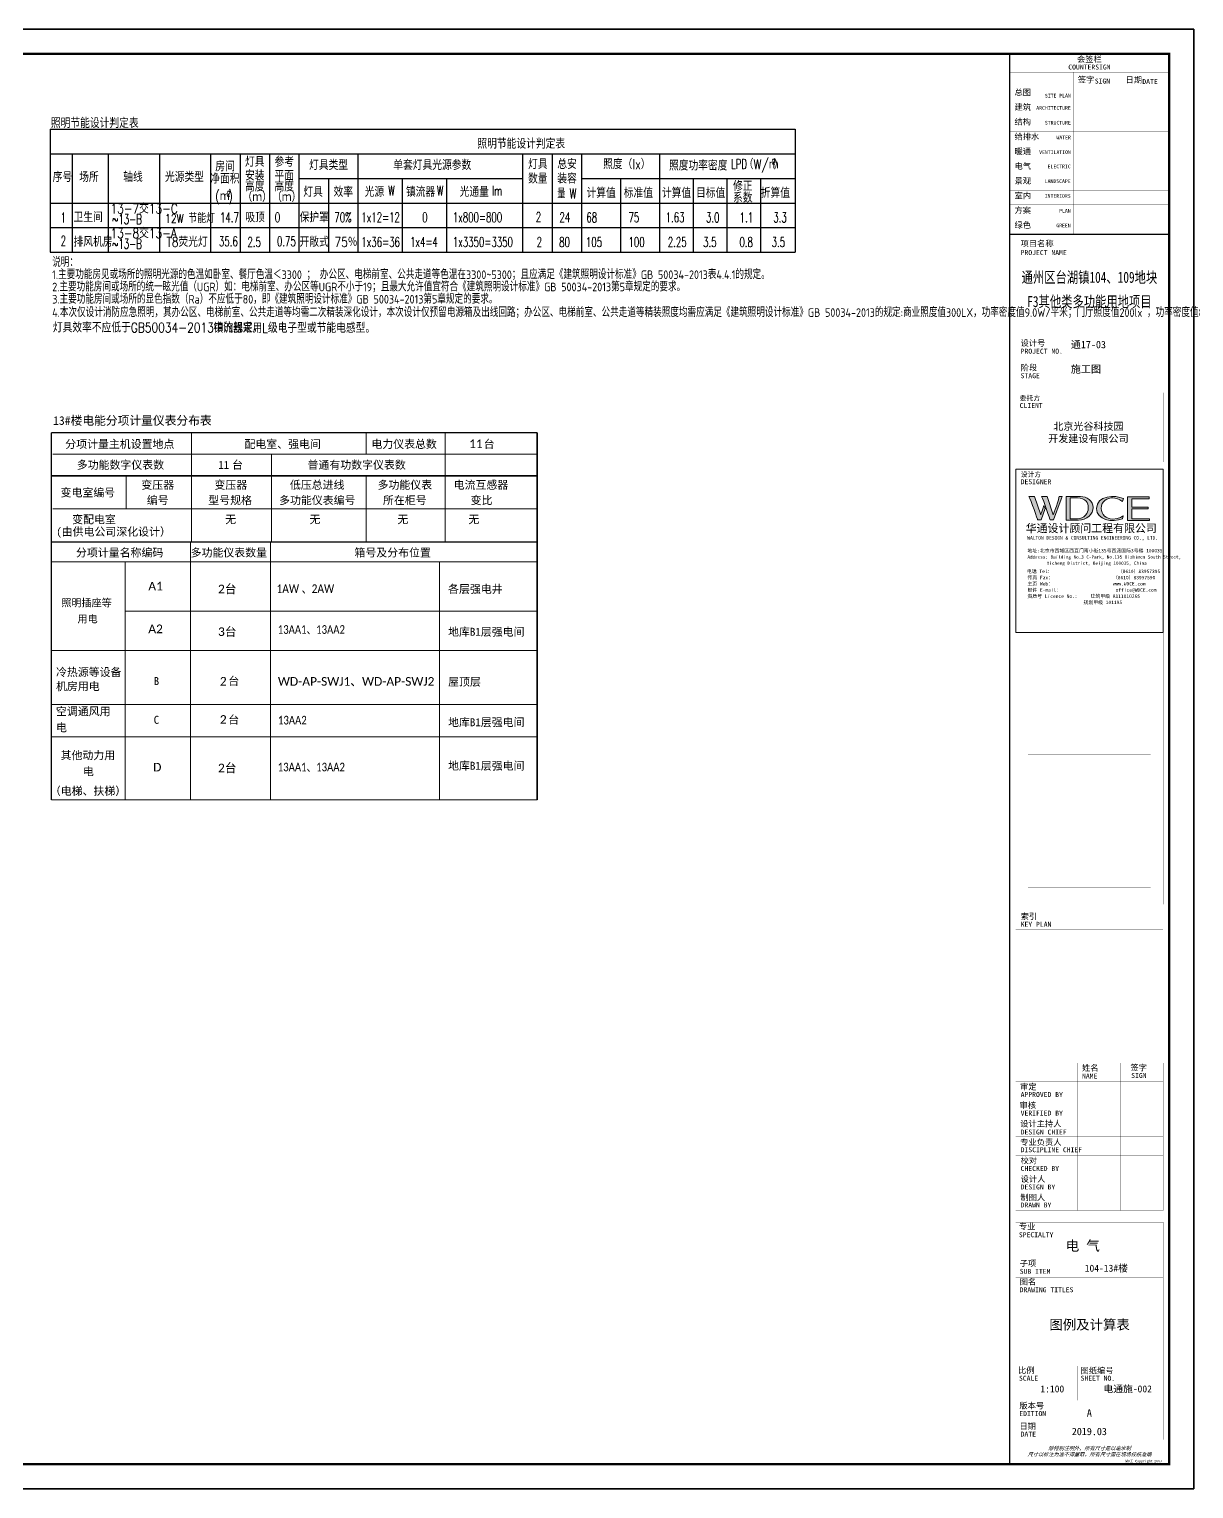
# Model space of a CAD drawing. Extents: x -179932 to 111184, y 127561 to 305761.
# Drawn here: x -59144 to -11732, y 246361 to 305761 of the extents above; entities that cross this region are included whole.
import ezdxf
from ezdxf.enums import TextEntityAlignment as Align

# ---------------------------------------------------------------- set-up
doc = ezdxf.new("R2010")
doc.units = 0
doc.header["$LTSCALE"] = 1000
doc.layers.get('0').update_dxf_attribs({"linetype": 'CONTINUOUS'})
doc.layers.get('Defpoints').update_dxf_attribs({"linetype": 'CONTINUOUS'})
for name, color, linetype in [('DIM-箱柜', 3, 'CONTINUOUS'), ('SIG_TEXT', 7, 'CONTINUOUS'), ('TEL_TEXT', 3, 'CONTINUOUS'), ('TEL_TITLE', 7, 'CONTINUOUS'), ('字', 7, 'CONTINUOUS'), ('表格线', 3, 'CONTINUOUS')]:
    doc.layers.add(name, color=color, linetype=linetype)
doc.layers.add('内审要求修改2.10', color=6, linetype='CONTINUOUS', plot=False)
doc.layers.get('内审要求修改2.10').off()
doc.styles.add('_TEL_DIM', font='ROMANS2', dxfattribs={"width": 0.8, "height": 3.5, "bigfont": 'HZDF2'})
doc.styles.get("Standard").update_dxf_attribs({"font": 'GBENOR', "bigfont": 'GBCBIG'})
doc.styles.add('WMF-Calibri0', font='CALIBRI.TTF')
doc.styles.add('WMF-宋体0', font='')
doc.styles.add('WMF-黑体0', font='simhei.ttf')
doc.styles.add('华文细黑', font='STXIHEI.TTF')
doc.styles.add('图签信息$0$hwxh', font='STXIHEI.TTF')
doc.styles.add('图签信息$0$华文细黑', font='STXIHEI.TTF', dxfattribs={"height": 10})
doc.styles.get('WMF-宋体0').set_extended_font_data('SimSun')

# ---------------------------------------------------------------- blocks, each defined once
blk = doc.blocks.new('SADF AGF AERG AER GER')
at = {"layer": 'DIM-箱柜'}
blk.add_lwpolyline([(-462150, -1228514), (-378050, -1228514), (-378050, -1287914), (-462150, -1287914)], close=True, dxfattribs=at)
blk = doc.blocks.new('A$C6873132B')
at = {"layer": 'DIM-箱柜'}
blk.add_blockref('SADF AGF AERG AER GER', (378050, 1287914), dxfattribs=at)
blk = doc.blocks.new('图签信息$0$WDCE Copyright200X')
at = {"const_width": 0.016}
blk.add_lwpolyline([(-10.6, 1.26, 1), (-11.4, 1.26, 1)], format="xyb", close=True, dxfattribs=at)
at = {"style": '图签信息$0$华文细黑'}
for s, p in [('WDCE ', (-11.46, 0.5)), ('     Copyright ', (-3.51, 0.5))]:
    blk.add_text(s, height=1, dxfattribs=at).set_placement(p, align=Align.BOTTOM_RIGHT)
blk.add_text('c', height=0.6, dxfattribs=at).set_placement((-11.04, 1.35), align=Align.MIDDLE_CENTER)
blk.add_attdef('200X', text='', height=1, dxfattribs=at).set_placement((-0.45, 0.5), align=Align.BOTTOM_RIGHT)
blk = doc.blocks.new('图签信息$0$logo2')
h = blk.add_hatch(color=7)
h.paths.add_polyline_path([(19.02, -7.36), (15.84, -7.36), (15.84, -3.97), (18.97, -3.97), (18.97, -4.24), (16.46, -4.24), (16.46, -5.45), (18.81, -5.45), (18.81, -5.69), (16.47, -5.69), (16.47, -7.12), (19.02, -7.12)])
edge = h.paths.add_edge_path()
edge.add_spline(control_points=[(15.26, -4.21), (15.26, -4.21), (15.13, -4.65), (15.13, -4.65), (15.13, -4.65), (14.62, -4.1), (13.73, -4.1), (13.04, -4.1), (12.07, -4.54), (12.08, -5.62), (12.08, -6.49), (12.77, -7.16), (13.73, -7.17), (14.66, -7.17), (15.23, -6.68), (15.23, -6.68), (15.23, -6.68), (15.16, -7.11), (15.16, -7.11), (13.63, -7.7), (11.42, -7.29), (11.41, -5.64), (11.4, -3.72), (14.16, -3.66), (15.26, -4.21)], knot_values=[0, 0, 0, 0, 1, 1, 1, 2, 2, 2, 3, 3, 3, 4, 4, 4, 5, 5, 5, 6, 6, 6, 7, 7, 7, 8, 8, 8, 8], degree=3, periodic=0)
edge = h.paths.add_edge_path(flags=16)
edge.add_spline(control_points=[(10.23, -5.57), (10.23, -5.16), (10.12, -4.83), (9.9, -4.58), (9.63, -4.27), (9.23, -4.12), (8.69, -4.12), (8.69, -4.12), (7.64, -4.12), (7.64, -4.12), (7.64, -4.12), (7.64, -7.1), (7.64, -7.1), (7.64, -7.1), (8.66, -7.1), (8.66, -7.1), (9.13, -7.1), (9.52, -6.93), (9.82, -6.6), (10.09, -6.31), (10.23, -5.96), (10.23, -5.57)], knot_values=[0, 0, 0, 0, 1, 1, 1, 2, 2, 2, 3, 3, 3, 4, 4, 4, 5, 5, 5, 6, 6, 6, 7, 7, 7, 7], degree=3, periodic=0)
edge = h.paths.add_edge_path()
edge.add_spline(control_points=[(10.92, -5.51), (10.92, -5.96), (10.72, -6.37), (10.34, -6.72), (9.92, -7.1), (9.41, -7.29), (8.82, -7.29), (8.82, -7.29), (7.03, -7.29), (7.03, -7.29), (7.03, -7.29), (7.03, -3.92), (7.03, -3.92), (7.03, -3.92), (9.1, -3.92), (9.1, -3.92), (9.59, -3.92), (10.01, -4.06), (10.36, -4.34), (10.73, -4.64), (10.92, -5.03), (10.92, -5.51)], knot_values=[0, 0, 0, 0, 1, 1, 1, 2, 2, 2, 3, 3, 3, 4, 4, 4, 5, 5, 5, 6, 6, 6, 7, 7, 7, 7], degree=3, periodic=0)
at = {"lineweight": 0}
blk.add_lwpolyline([(19.02, -7.36), (15.84, -7.36), (15.84, -3.97), (18.97, -3.97), (18.97, -4.24), (16.46, -4.24), (16.46, -5.45), (18.81, -5.45), (18.81, -5.69), (16.47, -5.69), (16.47, -7.12), (19.02, -7.12), (19.02, -7.36)], dxfattribs=at)
for points, knots in [([(10.92, -5.51), (10.92, -5.96), (10.72, -6.37), (10.34, -6.72), (9.92, -7.1), (9.41, -7.29), (8.82, -7.29), (8.82, -7.29), (7.03, -7.29), (7.03, -7.29), (7.03, -7.29), (7.03, -3.92), (7.03, -3.92), (7.03, -3.92), (9.1, -3.92), (9.1, -3.92), (9.59, -3.92), (10.01, -4.06), (10.36, -4.34), (10.73, -4.64), (10.92, -5.03), (10.92, -5.51)], [0, 0, 0, 0, 1, 1, 1, 2, 2, 2, 3, 3, 3, 4, 4, 4, 5, 5, 5, 6, 6, 6, 7, 7, 7, 7]), ([(10.23, -5.57), (10.23, -5.16), (10.12, -4.83), (9.9, -4.58), (9.63, -4.27), (9.23, -4.12), (8.69, -4.12), (8.69, -4.12), (7.64, -4.12), (7.64, -4.12), (7.64, -4.12), (7.64, -7.1), (7.64, -7.1), (7.64, -7.1), (8.66, -7.1), (8.66, -7.1), (9.13, -7.1), (9.52, -6.93), (9.82, -6.6), (10.09, -6.31), (10.23, -5.96), (10.23, -5.57)], [0, 0, 0, 0, 1, 1, 1, 2, 2, 2, 3, 3, 3, 4, 4, 4, 5, 5, 5, 6, 6, 6, 7, 7, 7, 7]), ([(15.26, -4.21), (15.26, -4.21), (15.13, -4.65), (15.13, -4.65), (15.13, -4.65), (14.62, -4.1), (13.73, -4.1), (13.04, -4.1), (12.07, -4.54), (12.08, -5.62), (12.08, -6.49), (12.77, -7.16), (13.73, -7.17), (14.66, -7.17), (15.23, -6.68), (15.23, -6.68), (15.23, -6.68), (15.16, -7.11), (15.16, -7.11), (13.63, -7.7), (11.42, -7.29), (11.41, -5.64), (11.4, -3.72), (14.16, -3.66), (15.26, -4.21)], [0, 0, 0, 0, 1, 1, 1, 2, 2, 2, 3, 3, 3, 4, 4, 4, 5, 5, 5, 6, 6, 6, 7, 7, 7, 8, 8, 8, 8])]:
    blk.add_open_spline(points, degree=3, knots=knots, dxfattribs=at)
blk = doc.blocks.new('图签信息$0$logo1')
h = blk.add_hatch(color=8)
edge = h.paths.add_edge_path()
edge.add_spline(control_points=[(3.86, -5.21), (3.63, -5.88), (3.39, -6.56), (3.39, -6.56), (3.39, -6.56), (2.5, -3.91), (2.5, -3.91), (2.5, -3.91), (1.8, -3.91), (1.69, -3.91), (2.02, -4.39), (2.95, -7.27), (2.95, -7.27), (2.95, -7.27), (3.44, -7.27), (3.44, -7.27), (3.44, -7.27), (4.03, -5.66), (4.03, -5.66), (4.03, -5.66), (3.86, -5.21), (3.86, -5.21)], knot_values=[0, 0, 0, 0, 1, 1, 1, 2, 2, 2, 3, 3, 3, 4, 4, 4, 5, 5, 5, 6, 6, 6, 7, 7, 7, 7], degree=3, periodic=0)
h = blk.add_hatch(color=7)
edge = h.paths.add_edge_path()
edge.add_spline(control_points=[(6.04, -3.91), (6.09, -4.1), (5.2, -6.56), (5.2, -6.56), (5.2, -6.56), (4.3, -3.91), (4.3, -3.91), (4.3, -3.91), (3.6, -3.91), (3.49, -3.91), (3.82, -4.39), (4.75, -7.27), (4.75, -7.27), (4.75, -7.27), (5.24, -7.27), (5.24, -7.27), (5.24, -7.27), (6.33, -4.3), (6.33, -4.3), (6.33, -4.3), (6.48, -3.91), (6.48, -3.91), (6.48, -3.91), (6.21, -3.91), (6.04, -3.91)], knot_values=[0, 0, 0, 0, 1, 1, 1, 2, 2, 2, 3, 3, 3, 4, 4, 4, 5, 5, 5, 6, 6, 6, 7, 7, 7, 8, 8, 8, 8], degree=3, periodic=0)
at = {"color": 8, "lineweight": 0}
blk.add_open_spline([(3.86, -5.21), (3.63, -5.88), (3.39, -6.56), (3.39, -6.56), (3.39, -6.56), (2.5, -3.91), (2.5, -3.91), (2.5, -3.91), (1.8, -3.91), (1.69, -3.91), (2.02, -4.39), (2.95, -7.27), (2.95, -7.27), (2.95, -7.27), (3.44, -7.27), (3.44, -7.27), (3.44, -7.27), (4.03, -5.66), (4.03, -5.66), (4.03, -5.66), (3.86, -5.21), (3.86, -5.21)], degree=3, knots=[0, 0, 0, 0, 1, 1, 1, 2, 2, 2, 3, 3, 3, 4, 4, 4, 5, 5, 5, 6, 6, 6, 7, 7, 7, 7], dxfattribs=at)
at = {"lineweight": 0}
blk.add_open_spline([(6.04, -3.91), (6.09, -4.1), (5.2, -6.56), (5.2, -6.56), (5.2, -6.56), (4.3, -3.91), (4.3, -3.91), (4.3, -3.91), (3.6, -3.91), (3.49, -3.91), (3.82, -4.39), (4.75, -7.27), (4.75, -7.27), (4.75, -7.27), (5.24, -7.27), (5.24, -7.27), (5.24, -7.27), (6.33, -4.3), (6.33, -4.3), (6.33, -4.3), (6.48, -3.91), (6.48, -3.91), (6.48, -3.91), (6.21, -3.91), (6.04, -3.91)], degree=3, knots=[0, 0, 0, 0, 1, 1, 1, 2, 2, 2, 3, 3, 3, 4, 4, 4, 5, 5, 5, 6, 6, 6, 7, 7, 7, 8, 8, 8, 8], dxfattribs=at)
blk.add_blockref('图签信息$0$logo2', (0, 0))
blk = doc.blocks.new('图签信息$0$时间-logo')
at = {"layer": 'Defpoints', "lineweight": 0}
blk.add_lwpolyline([(0, -23.46), (-21.17, -23.46), (-21.17, 0), (0, 0), (0, -23.46)], dxfattribs=at)
blk.add_blockref('图签信息$0$logo1', (-20.97, 0))
at = {"style": '图签信息$0$hwxh'}
for s, height, p in [('华通设计顾问工程有限公司 ', 1.15, (-19.73, -9.05)), ('WALTON DESIGN & CONSULTING ENGINEERING CO., LTD.', 0.5, (-19.5, -10.1)), ('Address: Building No.3 C-Park, No.135 Xizhimen South Street, ', 0.47, (-19.48, -12.83)), ('地址:北京市西城区西直门南小街135号西派国际3号楼 100035', 0.5, (-19.48, -11.94)), ('电话 Tel：                        （8610）83957395 ', 0.5, (-19.56, -14.91)), ('Xicheng District, Beijing 100035, China ', 0.47, (-16.69, -13.72)), ('传真 Fax：                      （8610）83957590 ', 0.5, (-19.48, -15.8)), ('主页 Web：                      www.WDCE.com ', 0.5, (-19.48, -16.69)), ('资质号 Licence No.：    建筑甲级 A111010265 ', 0.5, (-19.48, -18.47)), ('邮件 E-mail：                    office@WDCE.com ', 0.5, (-19.48, -17.58)), ('   规划甲级 101195', 0.5, (-12.6, -19.36))]:
    blk.add_text(s, height=height, dxfattribs=at).set_placement(p)
blk = doc.blocks.new('图签信息')
at = {"const_width": 0.5}
for points in [[(-65, 574), (-65, 500.5), (0, 500.5), (0, 574)], [(-65, 0), (0, 0), (0, 500.5), (-65, 500.5)]]:
    blk.add_lwpolyline(points, close=True, dxfattribs=at)
at = {"const_width": 0.05}
for points in [[(-65, 566.5), (0, 566.5)], [(-39.14, 566.5), (-39.14, 500.5)], [(-19.1, 566.5), (-19.1, 500.5)], [(-65, 560.5), (0, 560.5)], [(-65, 554.5), (0, 554.5)], [(-65, 548.5), (0, 548.5)], [(-65, 542.5), (0, 542.5)], [(-65, 536.5), (0, 536.5)], [(-65, 530.5), (0, 530.5)], [(-65, 524.5), (0, 524.5)], [(-65, 518.5), (0, 518.5)], [(-65, 512.5), (0, 512.5)], [(-65, 512.5), (0, 512.5)], [(-65, 506.5), (0, 506.5)], [(-65, 500.5), (0, 500.5)], [(-62.5, 450.87), (-2.5, 450.87)], [(-62.5, 440.87), (-2.5, 440.87)], [(-2.5, 407.85), (-2.5, 436.12), (-62.5, 436.12), (-62.5, 407.85)], [(-62.5, 407.85), (-2.5, 407.85)], [(-62.5, 404.92), (-62.5, 227.83)], [(-62.5, 404.92), (-2.5, 404.92)], [(-62.5, 227.83), (-2.5, 227.83), (-2.5, 404.92)], [(-57.5, 338.36), (-7.5, 338.36)], [(-57.5, 288.83), (-7.5, 288.83)], [(-57.5, 234.85), (-7.5, 234.85)], [(-62.5, 227.83), (-2.5, 227.83)], [(-62.5, 217.74), (-2.5, 217.74)], [(-62.5, 103.26), (-2.5, 103.26), (-2.5, 163.26), (-62.5, 163.26), (-62.5, 103.26)], [(-37.5, 163.26), (-37.5, 103.26)], [(-20, 163.26), (-20, 103.26)], [(-62.5, 155.76), (-2.5, 155.76)], [(-62.5, 148.26), (-2.5, 148.26)], [(-62.5, 140.76), (-2.5, 140.76)], [(-62.5, 133.26), (-2.5, 133.26)], [(-62.5, 125.76), (-2.5, 125.76)], [(-62.5, 118.26), (-2.5, 118.26)], [(-62.5, 110.76), (-2.5, 110.76)], [(-62.5, 98.5), (-2.5, 98.5), (-2.5, 10), (-62.5, 10), (-62.5, 98.5)], [(-62.5, 83.5), (-2.5, 83.5)], [(-62.5, 76), (-2.5, 76)], [(-62.5, 40), (-2.5, 40)], [(-37.5, 40), (-37.5, 26)], [(-62.5, 26), (-2.5, 26)], [(-62.5, 18), (-2.5, 18)]]:
    blk.add_lwpolyline(points, dxfattribs=at)
at = {"ltscale": 0.001, "xscale": 2.834689937531525, "yscale": 2.834689937531525, "zscale": 2.834689937531525}
blk.add_blockref('图签信息$0$时间-logo', (-2.5, 404.92), dxfattribs=at)
blk.add_blockref('图签信息$0$WDCE Copyright200X', (-2.5, 0)).add_auto_attribs({'200X': '2007'})
at = {"style": '图签信息$0$华文细黑'}
for s, height, p in [('会签栏', 2.4, (-32.5, 573)), ('COUNTERSIGN', 2, (-32.5, 569.6))]:
    blk.add_text(s, height=height, dxfattribs=at).set_placement(p, align=Align.TOP_CENTER)
for s, height, p in [('签字', 2.4, (-37.22, 564.63)), ('日期', 2.4, (-17.79, 564.58)), ('总图', 2.4, (-63, 559.5)), ('SIGN', 2, (-30.32, 563.88)), ('DATE', 2, (-10.96, 563.7)), ('建筑', 2.4, (-63, 553.5)), ('结构', 2.4, (-63, 547.5)), ('给排水', 2.4, (-63, 541.5)), ('暖通', 2.4, (-63, 535.5)), ('电气', 2.4, (-63, 529.5)), ('景观', 2.4, (-63, 523.5)), ('室内', 2.4, (-63, 517.5)), ('方案', 2.4, (-63, 511.5)), ('绿色', 2.4, (-63, 505.5)), ('项目名称', 2.4, (-60.5, 498)), ('PROJECT NAME', 2, (-60.5, 494.08)), ('设计号', 2.4, (-60.54, 457.48)), ('PROJECT NO.', 2, (-60.5, 453.97)), ('阶段', 2.4, (-60.5, 447.47)), ('STAGE', 2, (-60.5, 443.97)), ('委托方', 2, (-60.9, 434.86)), ('CLIENT', 2, (-60.9, 431.86)), ('设计方', 2, (-60.5, 403.83)), ('DESIGNER', 2, (-60.5, 400.83)), ('KEY PLAN', 2, (-60.5, 220.74)), ('索引', 2.4, (-60.5, 224.14)), ('姓名', 2.4, (-35.5, 162.47)), ('签字', 2.4, (-15.81, 162.57)), ('审定', 2.4, (-60.73, 154.81)), ('NAME', 2, (-35.5, 158.96)), ('SIGN', 2, (-15.5, 159.2)), ('APPROVED BY', 2, (-60.5, 151.44)), ('审核', 2.4, (-60.95, 147.29)), ('VERIFIED BY', 2, (-60.5, 143.91)), ('设计主持人', 2.4, (-60.68, 139.76)), ('专业负责人', 2.4, (-60.67, 132.26)), ('DESIGN CHIEF', 2, (-60.5, 136.19)), ('校对', 2.4, (-60.5, 124.76)), ('DISCIPLINE CHIEF', 2, (-60.5, 128.98)), ('CHECKED BY', 2, (-60.5, 121.37)), ('设计人', 2.4, (-60.5, 117.26)), ('DESIGN BY', 2, (-60.5, 113.83)), ('制图人', 2.4, (-60.61, 109.76)), ('DRAWN BY', 2, (-60.5, 106.5)), ('专业', 2.4, (-61.23, 97.93)), ('SPECIALTY', 2, (-61.23, 94.38)), ('SUB ITEM', 2, (-60.88, 79.5)), ('子项', 2.4, (-60.88, 82.92)), ('DRAWING TITLES', 2, (-60.91, 72)), ('图名', 2.4, (-60.91, 75.41)), ('比例', 2.4, (-61.56, 39.42)), ('SCALE', 2, (-61.19, 36)), ('SHEET NO.', 2, (-36.1, 36)), ('图纸编号', 2.4, (-36.1, 39.32)), ('版本号', 2.4, (-61, 25.03)), ('EDITION', 2, (-61.06, 21.61)), ('日期', 2.4, (-61, 16.68)), ('DATE', 2, (-60.5, 13.26))]:
    blk.add_text(s, height=height, dxfattribs=at).set_placement(p, align=Align.TOP_LEFT)
for s, p in [('ARCHITECTURE', (-40.06, 552.7)), ('SITE PLAN', (-40.06, 557.7)), ('STRUCTURE', (-40.06, 546.7)), ('WATER', (-40.06, 540.7)), ('VENTILATION', (-40.06, 534.7)), ('ELECTRIC', (-40.14, 528.89)), ('LANDSCAPE', (-40.14, 522.89)), ('INTERIORS', (-40.14, 516.89)), ('PLAN', (-40.14, 510.89)), ('GREEN', (-40.14, 504.89))]:
    blk.add_text(s, height=1.5, dxfattribs=at).set_placement(p, align=Align.TOP_RIGHT)
at = {"color": 4, "style": '图签信息$0$华文细黑', "width": 0.75}
for s, p in [('通州区台湖镇104、109地块', (-32.5, 480.78)), ('F3其他类多功能用地项目', (-32.5, 470.91))]:
    blk.add_text(s, height=4.5, dxfattribs=at).set_placement(p, align=Align.CENTER)
at = {"color": 4, "style": '图签信息$0$华文细黑'}
for s, p in [('A', (-32.53, 19.4)), ('2019.03', (-32.53, 11.84))]:
    blk.add_text(s, height=3, dxfattribs=at).set_placement(p, align=Align.CENTER)
at = {"style": '图签信息$0$华文细黑', "oblique": 20}
for s, p in [('除特别注明外，所有尺寸是以毫米制', (-32.5, 6.5)), ('尺寸以标注为准不得量取，所有尺寸需在现场校核准确', (-32.5, 4))]:
    blk.add_text(s, height=1.5, dxfattribs=at).set_placement(p, align=Align.MIDDLE_CENTER)
at = {"color": 4, "ltscale": 0.001, "char_height": 3, "width": 58.4895, "style": '图签信息$0$华文细黑'}
for s, insert, attachment_point in [('通17-03', (-40.06, 455.51), 4), ('施工图', (-40.06, 445.51), 4), ('北京光谷科技园\\P开发建设有限公司', (-32.9, 419.71), 5)]:
    blk.add_mtext(s, dxfattribs=dict(at, insert=insert, attachment_point=attachment_point))
blk = doc.blocks.new('图签-A1')
at = {"color": 2}
blk.add_blockref('图签信息', (0, 0), dxfattribs=at)

msp = doc.modelspace()

# ---------------------------------------------------------------- linework, layer by layer
at = {"layer": 'SIG_TEXT', "color": 7, "lineweight": 0}
msp.add_line((-42433, 284078), (-42433, 274396), dxfattribs=at)
at = {"layer": 'SIG_TEXT', "color": 7, "lineweight": 0, "const_width": 62.6}
for points in [[(-58240, 289339), (-38463, 289339)], [(-58240, 289339), (-58240, 274396)], [(-38463, 289339), (-38463, 274396)], [(-58240, 287585), (-38463, 287585)], [(-58271, 284892), (-38463, 284892)]]:
    msp.add_lwpolyline(points, dxfattribs=at)
at = {"layer": 'SIG_TEXT', "color": 7, "lineweight": 0}
for points in [[(-52540, 289308), (-52540, 287617)], [(-45431, 289308), (-45431, 288462)], [(-42205, 289308), (-42205, 287617)], [(-58177, 288462), (-38463, 288462)], [(-49283, 288462), (-49283, 287617)], [(-55202, 287585), (-55202, 286239)], [(-52540, 287554), (-52540, 284892)], [(-49283, 287554), (-49283, 284892)], [(-45431, 287554), (-45431, 284892)], [(-42205, 287554), (-42205, 284892)], [(-58177, 286239), (-38463, 286239)], [(-58240, 284892), (-38463, 284892)], [(-52571, 284877), (-52571, 274396)], [(-49314, 284877), (-49314, 274396)], [(-58209, 284078), (-38463, 284078)], [(-55265, 284078), (-38463, 284078)], [(-55233, 284078), (-55233, 274396)], [(-55233, 282073), (-38463, 282073)], [(-55233, 282073), (-38463, 282073)], [(-58240, 280477), (-38463, 280477)], [(-55233, 280477), (-38463, 280477)], [(-58240, 278283), (-38463, 278283)], [(-55296, 278283), (-38463, 278283)], [(-58240, 276964), (-38463, 276964)], [(-55296, 276964), (-38463, 276964)], [(-58240, 274396), (-38463, 274396)], [(-55233, 274396), (-38463, 274396)]]:
    msp.add_lwpolyline(points, dxfattribs=at)
at = {"layer": 'TEL_TITLE'}
msp.add_lwpolyline([(-95832, 246361), (-11732, 246361), (-11732, 305761), (-95832, 305761)], close=True, dxfattribs=at)
at = {"layer": 'TEL_TITLE', "const_width": 100}
msp.add_lwpolyline([(-93332, 247361), (-12732, 247361), (-12732, 304761), (-93332, 304761)], close=True, dxfattribs=at)
at = {"layer": '表格线'}
for p, q in [((-58294, 301686), (-58294, 296686)), ((-58294, 301686), (-27959, 301686)), ((-27959, 301686), (-27959, 296686)), ((-58294, 300686), (-27959, 300686)), ((-57392, 300686), (-57392, 296686)), ((-55927, 300686), (-55927, 296686)), ((-55927, 300686), (-55927, 296686)), ((-55927, 300686), (-55927, 296686)), ((-53843, 300686), (-53843, 296686)), ((-51761, 300686), (-51761, 296686)), ((-50561, 300686), (-50561, 296686)), ((-49361, 300686), (-49361, 296686)), ((-48161, 300686), (-48161, 296686)), ((-45761, 300686), (-45761, 296686)), ((-39056, 300686), (-39056, 296686)), ((-37856, 300686), (-37856, 296686)), ((-36656, 300686), (-36656, 296686)), ((-33487, 300686), (-33487, 296686)), ((-33487, 300686), (-33487, 296686)), ((-48161, 299686), (-39056, 299686)), ((-46961, 299686), (-46961, 296686)), ((-46961, 299686), (-46961, 296686)), ((-43961, 299686), (-43961, 296686)), ((-42161, 299686), (-42161, 296686)), ((-36656, 299686), (-27959, 299686)), ((-35071, 299686), (-35071, 296686)), ((-32117, 299686), (-32117, 296686)), ((-30746, 299686), (-30746, 296686)), ((-29376, 299686), (-29376, 296686)), ((-58294, 298686), (-27959, 298686)), ((-58294, 297686), (-27959, 297686)), ((-58294, 296686), (-27959, 296686))]:
    msp.add_line(p, q, dxfattribs=at)

# ---------------------------------------------------------------- block references
at = {"linetype": 'ByBlock', "xscale": 100, "yscale": 100, "zscale": 100}
msp.add_blockref('图签-A1', (-12732, 247361), dxfattribs=at)
at = {"layer": 'DIM-箱柜'}
msp.add_blockref('SADF AGF AERG AER GER', (366318, 1534275), dxfattribs=at)
at = {"layer": '内审要求修改2.10'}
msp.add_blockref('A$C6873132B', (-11732, 246361), dxfattribs=at)

# ---------------------------------------------------------------- texts
at = {"layer": 'SIG_TEXT', "color": 7, "lineweight": 0}
for s, height, style, p in [('13#楼电能分项计量仪表分布表', 350.76, 'WMF-黑体0', (-58172, 289659)), ('分项计量主机设置地点', 325.7, 'WMF-宋体0', (-57676, 288713)), ('配电室、强电间', 325.7, 'WMF-宋体0', (-50379, 288713)), ('电力仪表总数', 325.7, 'WMF-宋体0', (-45212, 288713)), ('11', 350.8, 'WMF-Calibri0', (-41234, 288713)), ('台', 326, 'WMF-宋体0', (-40639, 288713)), ('多功能数字仪表数', 325.7, 'WMF-宋体0', (-57206, 287867)), ('11', 325.7, 'WMF-宋体0', (-51444, 287867)), ('台', 326, 'WMF-宋体0', (-50880, 287867)), ('普通有功数字仪表数', 325.7, 'WMF-宋体0', (-47811, 287867)), ('变电室编号', 325.7, 'WMF-宋体0', (-57864, 286740)), ('变压器', 325.7, 'WMF-宋体0', (-54576, 287053)), ('变压器', 325.7, 'WMF-宋体0', (-51601, 287053)), ('低压总进线', 325.7, 'WMF-宋体0', (-48531, 287053)), ('多功能仪表', 325.7, 'WMF-宋体0', (-44961, 287053)), ('电流互感器', 325.7, 'WMF-宋体0', (-41861, 287053)), ('编号', 325.7, 'WMF-宋体0', (-54356, 286427)), ('型号规格', 325.7, 'WMF-宋体0', (-51851, 286427)), ('多功能仪表编号', 325.7, 'WMF-宋体0', (-48970, 286427)), ('所在柜号', 325.7, 'WMF-宋体0', (-44742, 286427)), ('变比', 325.7, 'WMF-宋体0', (-41172, 286427)), ('变配电室', 325.7, 'WMF-宋体0', (-57394, 285649)), ('无', 326, 'WMF-宋体0', (-51162, 285649)), ('无', 326, 'WMF-宋体0', (-47729, 285649)), ('无', 326, 'WMF-宋体0', (-44152, 285649)), ('无', 326, 'WMF-宋体0', (-41262, 285649)), ('(由供电公司深化设计）', 325.7, 'WMF-宋体0', (-58039, 285148)), ('分项计量名称编码', 325.7, 'WMF-宋体0', (-57238, 284297)), ('多功能仪表数量', 325.7, 'WMF-宋体0', (-52571, 284297)), ('箱号及分布位置', 325.7, 'WMF-宋体0', (-45901, 284297)), ('A1', 350.8, 'WMF-Calibri0', (-54294, 282919)), ('2台', 350.8, 'WMF-Calibri0', (-51458, 282805)), ('各层强电井', 325.7, 'WMF-宋体0', (-42089, 282816)), ('照明插座等', 300.7, 'WMF-宋体0', (-57833, 282269)), ('用电', 300.7, 'WMF-宋体0', (-57175, 281612)), ('A2', 350.8, 'WMF-Calibri0', (-54294, 281181)), ('3台', 350.8, 'WMF-Calibri0', (-51458, 281067)), ('地库B1层强电间', 325.7, 'WMF-宋体0', (-42089, 281074)), ('冷热源等设备', 325.7, 'WMF-宋体0', (-58052, 279432)), ('机房用电', 325.7, 'WMF-宋体0', (-58052, 278857)), ('B', 326, 'WMF-宋体0', (-54075, 279070)), ('2', 351, 'WMF-Calibri0', (-51381, 279049)), ('台', 326, 'WMF-宋体0', (-51037, 279070)), ('WD-AP-SWJ1、WD-AP-SWJ2', 350.76, 'WMF-Calibri0', (-49016, 279043)), ('屋顶层', 325.7, 'WMF-宋体0', (-42089, 279040)), ('空调通风用', 325.7, 'WMF-宋体0', (-58052, 277837)), ('电', 326, 'WMF-宋体0', (-58052, 277179)), ('C', 326, 'WMF-宋体0', (-54075, 277493)), ('2', 351, 'WMF-Calibri0', (-51381, 277493)), ('台', 326, 'WMF-宋体0', (-51037, 277493)), ('地库B1层强电间', 325.7, 'WMF-宋体0', (-42089, 277393)), ('其他动力用', 325.7, 'WMF-宋体0', (-57864, 276048)), ('电', 326, 'WMF-宋体0', (-56956, 275391)), ('D', 351, 'WMF-Calibri0', (-54098, 275553)), ('2台', 350.8, 'WMF-Calibri0', (-51458, 275521)), ('地库B1层强电间', 325.7, 'WMF-宋体0', (-42089, 275623)), ('（电梯、扶梯）', 325.7, 'WMF-宋体0', (-58303, 274597))]:
    msp.add_text(s, height=height, dxfattribs=dict(at, style=style)).set_placement(p)
at = {"layer": 'SIG_TEXT', "color": 7, "lineweight": 0, "style": 'WMF-Calibri0'}
for s, height, width, p in [('1AW 、2AW', 350.8, 0.85, (-49075, 282816)), ('13AA1、13AA2', 350.76, 0.8, (-49024, 281155)), ('13AA2', 350.8, 0.8, (-49016, 277466)), ('13AA1、13AA2', 350.76, 0.8, (-49024, 275558))]:
    msp.add_text(s, height=height, dxfattribs=dict(at, width=width)).set_placement(p)
at = {"layer": 'TEL_TEXT', "style": '_TEL_DIM'}
for s, height, width, p in [('照明节能设计判定表', 396.9, 0.8, (-58260, 301741)), ('照明节能设计判定表', 396.9, 0.8, (-40897, 300901)), ('灯具', 396.9, 0.8, (-50358, 300164)), ('参考', 396.9, 0.8, (-49158, 300164)), ('序号', 396.9, 0.8, (-58187, 299546)), ('场所', 396.9, 0.8, (-57108, 299546)), ('轴线', 396.9, 0.8, (-55315, 299546)), ('光源类型', 396.9, 0.8, (-53616, 299546)), ('房间', 396.9, 0.8, (-51568, 299977)), ('安装', 396.9, 0.8, (-50358, 299604)), ('平面', 396.9, 0.8, (-49158, 299604)), ('灯具类型', 396.9, 0.8, (-47750, 300032)), ('单套灯具光源参数', 396.9, 0.8, (-44322, 300032)), ('灯具', 396.9, 0.8, (-38835, 300069)), ('总安', 396.9, 0.8, (-37645, 300069)), ('照度（lx）', 396.9, 0.8, (-35780, 300069)), ('照度功率密度', 396.9, 0.8, (-33099, 300012)), ('LPD', 400, 0.64, (-30568, 300072)), ('（W/ｍ', 396.9, 0.8, (-30056, 300067)), ('2\u3000', 200, 0.8, (-28912, 300267)), ('）', 397, 0.8, (-28835, 300067)), ('净面积', 396.9, 0.8, (-51773, 299481)), ('高度', 396.9, 0.8, (-50358, 299158)), ('高度', 396.9, 0.8, (-49158, 299158)), ('效率', 396.9, 0.8, (-46752, 298940)), ('光源', 396.9, 0.8, (-45486, 298940)), ('W', 400, 0.64, (-44527, 298988)), ('镇流器', 396.9, 0.8, (-43806, 298940)), ('W', 400, 0.64, (-42549, 298988)), ('光通量', 396.9, 0.8, (-41620, 298940)), ('lm', 400, 0.64, (-40300, 298988)), ('数量', 396.9, 0.8, (-38835, 299481)), ('装容', 396.9, 0.8, (-37645, 299481)), ('修正', 396.9, 0.8, (-30490, 299178)), ('(ｍ', 396.9, 0.8, (-51573, 298769)), ('2\u3000', 200, 0.8, (-51100, 298969)), (')', 400, 0.64, (-51023, 298769)), ('（ｍ）', 396.9, 0.8, (-50456, 298732)), ('（ｍ）', 396.9, 0.8, (-49256, 298732)), ('灯具', 396.9, 0.8, (-47982, 298940)), ('量 W', 400, 0.64, (-37645, 298875)), ('计算值', 396.9, 0.8, (-36454, 298898)), ('标准值', 396.9, 0.8, (-34941, 298898)), ('计算值', 396.9, 0.8, (-33384, 298898)), ('目标值', 396.9, 0.8, (-31996, 298898)), ('系数', 396.9, 0.8, (-30490, 298702)), ('折算值', 396.9, 0.8, (-29363, 298898)), ('1', 400, 0.64, (-57861, 297895)), ('卫生间', 396.9, 0.8, (-57339, 297910)), ('13-7交13-C', 396.9, 0.8, (-55839, 298260)), ('~13-B', 400, 0.64, (-55773, 297829)), ('12W 节能灯', 347.2, 0.8, (-53615, 297883)), ('14.7', 400, 0.64, (-51374, 297900)), ('吸顶', 396.9, 0.8, (-50344, 297905)), ('0', 400, 0.64, (-49144, 297905)), ('保护罩', 396.9, 0.8, (-48137, 297905)), ('70%', 400, 0.64, (-46721, 297902)), ('1x12=12', 400, 0.64, (-45622, 297905)), ('0', 400, 0.64, (-43143, 297905)), ('1x800=800', 400, 0.64, (-41897, 297905)), ('2', 400, 0.64, (-38519, 297917)), ('24', 400, 0.64, (-37557, 297905)), ('68', 400, 0.64, (-36462, 297898)), ('75', 400, 0.64, (-34746, 297905)), ('1.63', 400, 0.64, (-33235, 297905)), ('3.0', 400, 0.64, (-31591, 297898)), ('1.1', 400, 0.64, (-30220, 297898)), ('3.3', 400, 0.64, (-28850, 297898)), ('13-8交13-A', 396.9, 0.8, (-55839, 297260)), ('2', 400, 0.64, (-57861, 296951)), ('排风机房', 396.9, 0.8, (-57339, 296910)), ('~13-B', 400, 0.64, (-55773, 296829)), ('T8荧光灯', 396.9, 0.8, (-53557, 296905)), ('35.6', 400, 0.64, (-51418, 296925)), ('2.5', 400, 0.64, (-50258, 296900)), ('0.75', 400, 0.64, (-49056, 296931)), ('开敞式', 396.9, 0.8, (-48137, 296905)), ('75％', 396.9, 0.8, (-46721, 296902)), ('1x36=36', 400, 0.64, (-45622, 296902)), ('1x4=4', 400, 0.64, (-43637, 296902)), ('1x3350=3350', 400, 0.64, (-41897, 296902)), ('2', 400, 0.64, (-38485, 296898)), ('80', 400, 0.64, (-37568, 296898)), ('105', 400, 0.64, (-36479, 296898)), ('100', 400, 0.64, (-34746, 296898)), ('2.25', 400, 0.64, (-33146, 296898)), ('3.5', 400, 0.64, (-31706, 296898)), ('0.8', 400, 0.64, (-30229, 296898)), ('3.5', 400, 0.64, (-28918, 296898)), ('灯具效率不应低于GB50034-2013中的规定，', 396.85, 0.8, (-58179, 293420)), ('镇流器采用L级电子型或节能电感型。', 396.85, 0.8, (-51640, 293404))]:
    msp.add_text(s, height=height, dxfattribs=dict(at, width=width)).set_placement(p)
at = {"layer": 'TEL_TEXT'}
for s, p in [('说明：', (-58206, 296095)), ('1.主要功能房见或场所的照明光源的色温如卧室、餐厅色温＜3300 ； 办公区、电梯前室、公共走道等色温在3300~5300；且应满足《建筑照明设计标准》GB 50034-2013表4.4.1的规定。', (-58206, 295595)), ('2.主要功能房间或场所的统一眩光值（UGR）如：电梯前室、办公区等UGR不小于19；且最大允许值宜符合《建筑照明设计标准》GB 50034-2013第5章规定的要求。', (-58206, 295095)), ('3.主要功能房间或场所的显色指数（Ra）不应低于80，即《建筑照明设计标准》GB 50034-2013第5章规定的要求。', (-58206, 294595)), ('4.本次仅设计消防应急照明，其办公区、电梯前室、公共走道等均需二次精装深化设计，本次设计仅预留电源箱及出线回路；办公区、电梯前室、公共走道等精装照度均需应满足《建筑照明设计标准》GB 50034-2013的规定:商业照度值300LX，功率密度值9.0W/平米；门厅照度值200lx ，功率密度值8W/平米', (-58206, 294053))]:
    msp.add_text(s, height=350, rotation=360, dxfattribs=at).set_placement(p)
at = {"layer": 'TEL_TEXT', "insert": (-33487, 297186), "char_height": 3.5, "width": 2.52, "attachment_point": 1, "style": '_TEL_DIM'}
msp.add_mtext('-', dxfattribs=at)
at = {"layer": '字', "style": '华文细黑'}
for s, height, p in [('电 气', 407.8, (-16949, 256050)), ('104-13#楼', 285.4, (-16172, 255195)), ('1:100', 285.4, (-17979, 250284)), ('电通施-002', 285.4, (-15414, 250284))]:
    msp.add_text(s, height=height, dxfattribs=at).set_placement(p)
at = {"layer": '字', "insert": (-15975, 253020), "char_height": 400, "width": 78154.16, "attachment_point": 5, "style": '华文细黑'}
msp.add_mtext('图例及计算表', dxfattribs=at)

doc.saveas('drawing.dxf')
